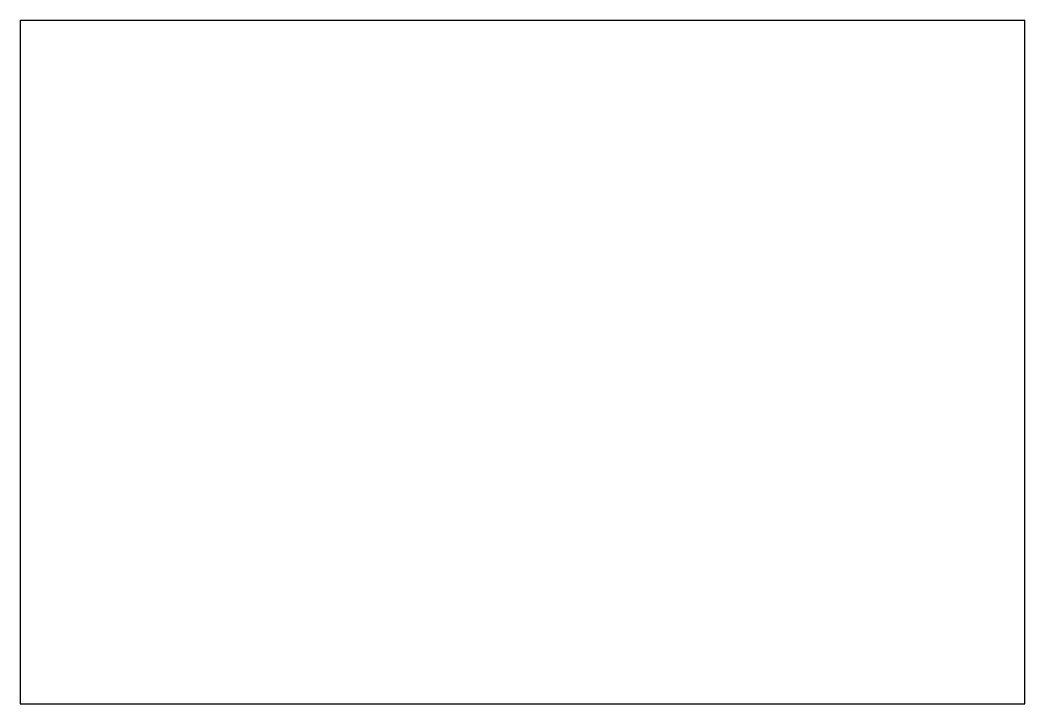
# Model space of a CAD drawing. Header units: inches. Extents: x 2 to 6.69, y 2 to 5.19.
import ezdxf

# ---------------------------------------------------------------- set-up
doc = ezdxf.new("R2010")
doc.units = ezdxf.units.IN
doc.header["$MEASUREMENT"] = 0
doc.layers.get('0').update_dxf_attribs({"linetype": 'CONTINUOUS'})

msp = doc.modelspace()

# ---------------------------------------------------------------- linework, layer by layer
for p, q in [((2, 5.1875), (6.6875, 5.1875)), ((2, 5.1875), (2, 4.3125)), ((6.6875, 4.3125), (6.6875, 5.1875)), ((2, 4.3125), (2, 3.5)), ((6.6875, 3.5), (6.6875, 4.3125)), ((2, 3.5), (2, 2.25)), ((6.6875, 2.25), (6.6875, 3.5)), ((2, 2.25), (2, 2)), ((6.6875, 2), (6.6875, 2.25)), ((2, 2), (6.6875, 2))]:
    msp.add_line(p, q)

doc.saveas('drawing.dxf')
